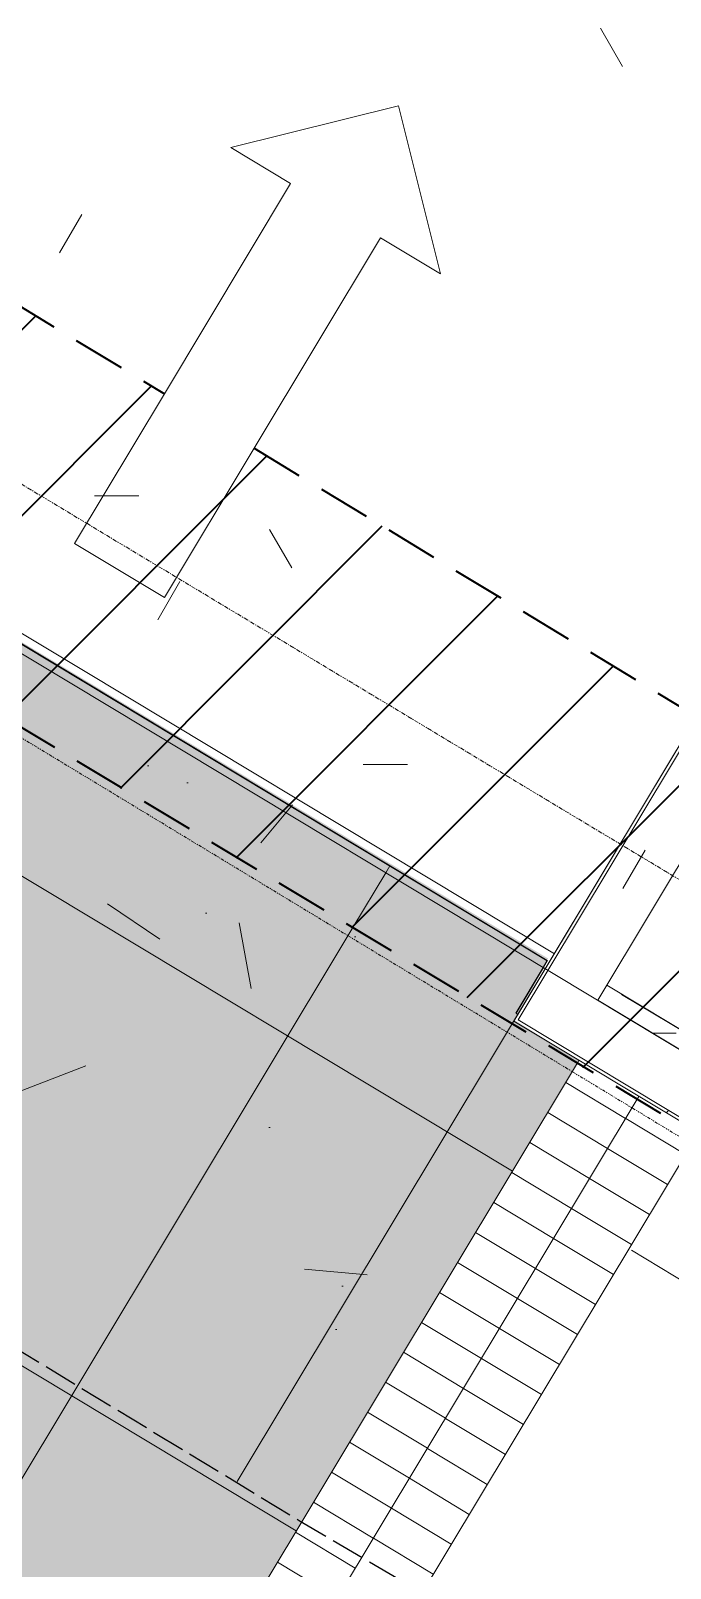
# Model space of a CAD drawing. Header units: inches. Extents: x 3268 to 7018, y 976 to 6708.
# Drawn here: x 4109.3 to 4182.4, y 2335.1 to 2510.9 of the extents above; entities that cross this region are included whole.
import ezdxf

# ---------------------------------------------------------------- set-up
doc = ezdxf.new("R2010")
doc.units = ezdxf.units.IN
doc.header["$MEASUREMENT"] = 0
for name, pattern in [('Double Dash 3_8_', [0.9999999999999999, 0.3749999999999999, -0.125, 0.125, -0.125, 0.125, -0.125]), ('Grid Line 1_2_', [0.8749999999999999, 0.4999999999999999, -0.125, 0.125, -0.125]), ('IMPORT-DASHED _2_', [8.999999999999996, 5.999999999999998, -2.999999999999999]), ('IMPORT-EASEMENT2', [4.799999999999999, 3.839999999999999, -0.9599999999999999])]:
    doc.linetypes.add(name, pattern=pattern)
for name, color, linetype, lineweight in [('A-DETL', 90, 'Continuous', 9), ('A-DETL-GENF', 92, 'Continuous', 9), ('A-FLOR', 192, 'Continuous', 9), ('A-WALL', 113, 'Continuous', 9), ('A-WALL-PATT', 111, 'Continuous', 15), ('C-ANNO-5FT-PED-ZONE', 130, 'Continuous', 25), ('C-BLDG', 3, 'Continuous', 25), ('C-ESMT-STBK', 4, 'IMPORT-DASHED _2_', 35), ('C-PROP-LINE', 91, 'Double Dash 3_8_', 9), ('L-PVMT-BRCK-HATC', 252, 'Continuous', 15), ('L-PVMT-BRICK', 20, 'Continuous', 13), ('L-PVMT-CONC-HATC', 252, 'Continuous', 15), ('L-PVMT-CONC-HEAVY-HATC', 252, 'Continuous', 15), ('L-SITE', 91, 'Continuous', 9), ('L-SITE-SWLK', 220, 'Continuous', 25), ('S-GRID', 1, 'Continuous', 9), ('site_dwg', 8, 'Continuous', 9)]:
    doc.layers.add(name, color=color, linetype=linetype, lineweight=lineweight)

# ---------------------------------------------------------------- blocks, each defined once
blk = doc.blocks.new('Site-Parking-Direction Arrows-Straight - Direction Arrow - Straight-V16-Overall Retail Plan Opt 2')
at = {"layer": 'L-SITE'}
for p, q in [((5.329070518200751e-15, 61.99999999999994), (-14, 48.00000000000004)), ((13.99999999999999, 48.00000000000004), (5.329070518200751e-15, 61.99999999999994)), ((-14, 48.00000000000004), (-5.999999999999999, 48.00000000000004)), ((-5.999999999999999, 48.00000000000004), (-5.999999999999999, 19.96389444116792)), ((5.999999999999998, 19.91587144248391), (5.999999999999999, 48.00000000000004)), ((5.999999999999999, 48.00000000000004), (13.99999999999999, 48.00000000000004)), ((-5.999999999999999, 19.96389444116792), (-5.999999999999999, 0)), ((5.999999999999996, 0), (5.999999999999998, 19.91587144248391)), ((-5.999999999999999, 0), (5.999999999999996, 0))]:
    blk.add_line(p, q, dxfattribs=at)
blk = doc.blocks.new('site_dwg_b2-12649368-Overall Retail Plan Opt 2')
at = {"layer": 'L-PVMT-BRCK-HATC', "color": 53}
blk.add_line((0, 0), (0, 7.990953347180038), dxfattribs=at)
blk = doc.blocks.new('site_dwg-12440225-Overall Retail Plan Opt 2')
at = {"layer": 'C-ESMT-STBK'}
h = blk.add_hatch(dxfattribs=at)
h.set_pattern_fill('FP_236', color=43, style=0, pattern_type=2)
h.set_pattern_definition([(41.19300000000002, (24349227.445, 9821790.73), (-9.878962955707756, 11.2874306606842), [])])
h.paths.add_polyline_path([(24340754.41764874, 9814238.256800799), (24341007.28369483, 9818038.207201697), (24340597.61508091, 9818336.289935663), (24339080.54507963, 9818175.041572), (24339041.04656363, 9818170.586227996), (24338991.68861391, 9818164.27902802), (24338951.70183868, 9818158.637384389), (24338912.96937073, 9818152.689061128), (24338874.36010189, 9818146.280125272), (24338835.87236292, 9818139.411975248), (24338797.50579851, 9818132.085986648), (24338766.50818425, 9818125.853604812), (24338766.89231019, 9818124.002092425), (24338807.18576453, 9818132.259389622), (24338846.06993594, 9818139.731584428), (24338885.04424, 9818146.727429258), (24338924.10287013, 9818153.245822722), (24338956.51865115, 9818158.316607647), (24338953.32382087, 9818110.342748318), (24338969.07279708, 9818112.710400388), (24339007.86497075, 9818118.055290567), (24339046.71994471, 9818122.92269113), (24339092.45343486, 9818128.037917001), (24340292.99008468, 9818255.650188034), (24340584.31472673, 9818286.605874758), (24340934.68922023, 9818031.666679043), (24340687.3560084, 9814314.861073798), (24339595.34670922, 9814726.863514047), (24339587.50957331, 9814715.68687136), (24338715.45843181, 9815327.180653278), (24338691.60180446, 9815293.158049863), (24339013.48739237, 9815068.288049085), (24339549.36884944, 9814692.907733086), (24340725.61240819, 9814249.124683892)])
h.paths.add_polyline_path([(24338722.46981283, 9815337.179779818), (24338763.80719084, 9815396.132170605), (24338658.92817304, 9815468.79891386), (24338617.74228099, 9815409.741564125), (24338722.19139668, 9815337.372683933)])
at = {"layer": 'L-PVMT-CONC-HEAVY-HATC'}
blk.add_hatch(color=10, dxfattribs=at).paths.add_polyline_path([(24338868.98964451, 9814948.374779465), (24338864.84829397, 9814951.55630253), (24338860.99928486, 9814955.085892057), (24338857.4717765, 9814958.936808584), (24338854.29249257, 9814963.079878347), (24338851.48551869, 9814967.483714284), (24338849.07211993, 9814972.11495383), (24338847.0705797, 9814976.93851165), (24338845.49606127, 9814981.917845445), (24338844.36049287, 9814987.015232788), (24338843.67247733, 9814992.192056907), (24338843.43722693, 9814997.40909923), (24338843.65652388, 9815002.626836495), (24338844.32870682, 9815007.805740185), (24338845.44868343, 9815012.906575974), (24338847.00796899, 9815017.890700955), (24338848.99475069, 9815022.720356414), (24338851.39397705, 9815027.358953852), (24338854.18747202, 9815031.771352198), (24338859.1124413, 9815028.344299467), (24338928.54087087, 9815128.201309387), (24338921.51499183, 9815133.268541249), (24338923.02289403, 9815135.439748826), (24338925.82368091, 9815140.03400138), (24338694.31423268, 9815300.978193125), (24338690.3185524, 9815295.230624825), (24338685.7578168, 9815298.689392645), (24338684.8444048, 9815297.637851868), (24338682.22092749, 9815299.461895242), (24338613.70256338, 9815200.90196267), (24338618.62753178, 9815197.474910555), (24338615.44558388, 9815193.30373969), (24338611.91142947, 9815189.426471138), (24338608.0520886, 9815185.872748187), (24338603.89706748, 9815182.66974049), (24338599.47813293, 9815179.84193634), (24338593.97854828, 9815177.057030778), (24338589.98542119, 9815175.395383637), (24338584.98421962, 9815173.810630782), (24338579.863701, 9815172.668812957), (24338574.66301379, 9815171.978659818), (24338569.42191935, 9815171.745447872), (24338564.18048795, 9815171.970960116), (24338558.97879249, 9815172.653472414), (24338552.40582299, 9815174.245137269), (24338552.15898129, 9815170.538539948), (24338868.47184657, 9814948.737862812)])
h = blk.add_hatch(dxfattribs=at)
h.set_pattern_fill('FP_239', color=53, style=0, pattern_type=2)
h.set_pattern_definition([(46.19300000000002, (24338534.931, 9814948.375), (85.38150387086083, -13.22859292404817), [9, -99]), (351.193, (24338534.931, 9814948.375), (-10.62064755994405, 91.1690023275864), [7.2, -79.2]), (96.64499999999998, (24338542.046, 9814947.272), (74.76002862683923, 77.94162647593505), [7.649, -84.137]), (42.377, (24338536.524, 9814972.322), (126.4677473930227, -28.32172327621674), [13.5, -148.5]), (92.82899999999998, (24338547.063, 9814969.962000001), (119.6727138729239, 109.1905555040787), [11.473, -126.206]), (347.377, (24338536.524, 9814972.322), (119.6733132406946, 109.1893990641701), [10.8, -118.8]), (17.193, (24338548.099, 9814965.537999999), (68.2629967987523, -52.9637625367905), [8.999999999999998, -98.99999999999999]), (322.193, (24338548.099, 9814965.537999999), (34.91058173816557, 84.88719822625117), [7.2, -79.2]), (67.645, (24338553.788, 9814961.125), (103.1734446765189, 31.9249014341673), [7.649, -84.137]), (33.693, (24338534.931, 9814948.375), (4.108293375730504, 39.76222978580211), [0, -78.24, 0, -80.4, -79.5]), (33.693, (24338534.931, 9814948.375), (4.108293375730504, 39.76222978580211), [-158.64, 0, -79.5]), (3.693000000000001, (24338534.931, 9814948.375), (34.64115858913199, 45.12896102950528), [0, -45.84, 0, -76.44, -30.3]), (3.693000000000001, (24338534.931, 9814948.375), (34.64115858913199, 45.12896102950528), [-122.28, 0, -30.3]), (323.693, (24338508.23, 9814950.151), (63.73779343064437, -6.953958986973344), [0, -30, 0, -93.6, -124.2]), (323.693, (24338508.23, 9814950.151), (63.73779343064437, -6.953958986973344), [-123.6, 0, -124.2]), (313.693, (24338496.256, 9814950.947999999), (70.62563902423778, 7.339412062151933), [0, -39, 0, -62.16, -88.2]), (313.693, (24338496.256, 9814950.947999999), (70.62563902423778, 7.339412062151933), [-101.16, 0, -88.2])])
h.paths.add_polyline_path([(24338868.98964451, 9814948.374779465), (24338864.84829397, 9814951.55630253), (24338860.99928486, 9814955.085892057), (24338857.4717765, 9814958.936808584), (24338854.29249257, 9814963.079878347), (24338851.48551869, 9814967.483714284), (24338849.07211993, 9814972.11495383), (24338847.0705797, 9814976.93851165), (24338845.49606127, 9814981.917845445), (24338844.36049287, 9814987.015232788), (24338843.67247733, 9814992.192056907), (24338843.43722693, 9814997.40909923), (24338843.65652388, 9815002.626836495), (24338844.32870682, 9815007.805740185), (24338845.44868343, 9815012.906575974), (24338847.00796899, 9815017.890700955), (24338848.99475069, 9815022.720356414), (24338851.39397705, 9815027.358953852), (24338854.18747202, 9815031.771352198), (24338859.1124413, 9815028.344299467), (24338928.54087087, 9815128.201309387), (24338921.51499183, 9815133.268541249), (24338923.02289403, 9815135.439748826), (24338925.82368091, 9815140.03400138), (24338694.31423268, 9815300.978193125), (24338690.3185524, 9815295.230624825), (24338685.7578168, 9815298.689392645), (24338684.8444048, 9815297.637851868), (24338682.22092749, 9815299.461895242), (24338613.70256338, 9815200.90196267), (24338618.62753178, 9815197.474910555), (24338615.44558388, 9815193.30373969), (24338611.91142947, 9815189.426471138), (24338608.0520886, 9815185.872748187), (24338603.89706748, 9815182.66974049), (24338599.47813293, 9815179.84193634), (24338593.97854828, 9815177.057030778), (24338589.98542119, 9815175.395383637), (24338584.98421962, 9815173.810630782), (24338579.863701, 9815172.668812957), (24338574.66301379, 9815171.978659818), (24338569.42191935, 9815171.745447872), (24338564.18048795, 9815171.970960116), (24338558.97879249, 9815172.653472414), (24338552.40582299, 9815174.245137269), (24338552.15898129, 9815170.538539948), (24338868.47184657, 9814948.737862812)])
at = {"layer": 'C-ANNO-5FT-PED-ZONE', "color": 213, "linetype": 'IMPORT-EASEMENT2', "flags": 128}
blk.add_lwpolyline([(24341173.43156312, 9817974.569704888), (24341064.86211379, 9817879.53891328), (24341058.60739409, 9817785.539047208), (24341020.66169335, 9817759.050960105), (24341002.73584636, 9817494.243455587), (24341098.03372912, 9817385.653583419), (24341049.7296923, 9816657.855822798), (24340942.84306337, 9816588.119622858), (24340903.15724013, 9815991.696087312), (24340997.75345884, 9815877.316419568), (24340956.93820208, 9815281.87627089), (24340851.85462972, 9815190.060175546), (24340840.21389879, 9815028.451841284), (24340816.31959692, 9814987.856953233), (24340807.91752753, 9814861.58536387), (24340828.33680849, 9814837.590900285), (24340814.20948071, 9814639.141274119), (24340820.32276781, 9814572.244142456), (24340784.23728234, 9814041.25000657), (24340346.67693986, 9814070.985885575), (24339654.20889217, 9814556.549067944), (24339621.08674325, 9814593.99079329), (24339537.64412129, 9814651.844636435), (24339442.83972673, 9814690.826514924), (24339354.14331621, 9814753.02102556), (24339330.46229357, 9814798.298159737), (24339230.23757831, 9814867.973883716), (24339182.6163684, 9814867.152440649), (24339131.69313189, 9814915.47795062), (24338893.2467398, 9815077.690702066), (24338651.59712844, 9815247.640438044), (24338560.99241732, 9815303.182211477)], dxfattribs=at)
at = {"layer": 'C-BLDG', "color": 213, "flags": 128}
for points in [[(24338696.15833375, 9815299.656243702), (24338925.72493559, 9815139.816099279), (24338925.19473797, 9815139.053471182)], [(24338925.19473797, 9815139.053471182), (24338921.72073869, 9815134.056524074), (24338921.97743581, 9815133.880045503)]]:
    blk.add_lwpolyline(points, dxfattribs=at)
at = {"layer": 'C-ESMT-STBK', "color": 43}
for p, q in [((24338780.88027223, 9815281.301105285), (24338886.32620382, 9815207.359252002)), ((24338896.15138462, 9815200.469540222), (24338944.61157665, 9815166.487798538))]:
    blk.add_line(p, q, dxfattribs=at)
at = {"layer": 'C-ESMT-STBK', "color": 43, "flags": 128}
blk.add_lwpolyline([(24339549.36010291, 9814692.910077242), (24339038.59252975, 9815050.698335228), (24338937.60771774, 9815121.437320769), (24338691.59305793, 9815293.160394015), (24338695.51113642, 9815298.748075316)], dxfattribs=at)
at = {"layer": 'L-PVMT-BRICK', "color": 253}
for p, q in [((24338859.1124413, 9815028.344299465), (24338928.3774129, 9815127.884016266)), ((24338928.3774129, 9815127.884016266), (24338928.57950874, 9815128.174445363)), ((24338865.67906585, 9815023.774896648), (24338934.93737251, 9815123.305035377)), ((24338934.93737251, 9815123.305035377), (24338935.14790594, 9815123.607590007)), ((24338872.24569039, 9815019.20549383), (24338941.49284473, 9815118.719605705))]:
    blk.add_line(p, q, dxfattribs=at)
at = {"layer": 'L-PVMT-CONC-HATC', "color": 53}
for p, q in [((24338920.14210254, 9815116.049167532), (24338673.77942241, 9815287.31925024)), ((24338892.72568293, 9815076.649416408), (24338646.38047262, 9815247.907354191)), ((24338903.77992415, 9815145.053547401), (24338907.94653304, 9815151.045750983)), ((24338907.94653304, 9815151.045750983), (24338908.48307745, 9815151.81738168)), ((24338800.43174972, 9814996.423494177), (24338903.77992415, 9815145.053547401)), ((24339657.33617427, 9814598.324723126), (24338933.15160037, 9815106.127744965))]:
    blk.add_line(p, q, dxfattribs=at)
at = {"layer": 'L-SITE-SWLK', "color": 213}
blk.add_line((24338696.15833374, 9815299.6562437), (24338925.72493559, 9815139.816099279), dxfattribs=at)
for p, rotation in [((24338933.46222049, 9815121.185115144), 55.16777262905045), ((24338931.17751908, 9815117.901802871), 55.16777262905045), ((24338940.02884503, 9815116.615712326), 55.16777262942312), ((24338928.89281768, 9815114.618490601), 55.16777262905045), ((24338937.74414362, 9815113.332400054), 55.16777262942312), ((24338926.60811627, 9815111.335178329), 55.16777262905045), ((24338935.45944222, 9815110.049087783), 55.16777262942312), ((24338924.32341486, 9815108.051866058), 55.16777262905045), ((24338933.17474081, 9815106.765775511), 55.16777262942312), ((24338922.03871345, 9815104.768553788), 55.16777262905045), ((24338930.8900394, 9815103.48246324), 55.16777262942312), ((24338919.75401204, 9815101.485241516), 55.16777262905045), ((24338928.60533799, 9815100.199150968), 55.16777262942312), ((24338917.46931063, 9815098.201929243), 55.16777262905045), ((24338926.32063658, 9815096.915838698), 55.16777262942312), ((24338915.18460922, 9815094.918616971), 55.16777262905045), ((24338924.03593517, 9815093.632526426), 55.16777262942312), ((24338912.89990781, 9815091.6353047), 55.16777262905045), ((24338921.75123376, 9815090.349214153), 55.16777262942312), ((24338910.6152064, 9815088.351992428), 55.16777262905045), ((24338919.46653235, 9815087.065901883), 55.16777262942312), ((24338908.33050499, 9815085.068680158), 55.16777262905045), ((24338917.18183095, 9815083.78258961), 55.16777262942312), ((24338906.04580358, 9815081.785367887), 55.16777262905045), ((24338914.89712954, 9815080.49927734), 55.16777262942312), ((24338903.76110217, 9815078.502055615), 55.16777262905045), ((24338912.61242812, 9815077.21596507), 55.16777262942312), ((24338901.47640077, 9815075.218743343), 55.16777262905045), ((24338910.32772672, 9815073.932652798), 55.16777262942312), ((24338899.19169936, 9815071.93543107), 55.16777262905045), ((24338908.04302531, 9815070.649340525), 55.16777262942312), ((24338896.90699795, 9815068.6521188), 55.16777262905045)]:
    blk.add_blockref('site_dwg_b2-12649368-Overall Retail Plan Opt 2', p, dxfattribs=dict(rotation=rotation))
blk = doc.blocks.new('Family - ___-10568875-Overall Retail Plan Opt 2')
at = {"layer": 'C-PROP-LINE'}
blk.add_line((4086.562528962853, 2443.128120958504), (4383.497981648636, 2263.268724383593), dxfattribs=at)

msp = doc.modelspace()

# ---------------------------------------------------------------- hatches: boundary and pattern name
at = {"layer": 'A-DETL-GENF'}
h = msp.add_hatch(dxfattribs=at)
h.set_pattern_fill('FP_1', color=254, style=0, pattern_type=2)
h.set_pattern_definition([(0, (0, 0), (122.88, 30.72), [5.069, -87.09100000000001, 5.069, -87.09100000000001, -491.52]), (0, (0, 0), (122.88, 30.72), [-184.32, 5.069, -179.251, 5.069, -87.09100000000001, -215.04]), (0, (0, 0), (122.88, 30.72), [-460.8, 5.069, -56.371, 5.069, -148.531]), (120, (46.08, 15.36), (-88.04430040425792, 91.05720161703184), [5.068999999999999, -87.091, 5.068999999999999, -87.091, -491.5199999999999]), (120, (46.08, 15.36), (-88.04430040425792, 91.05720161703184), [-184.32, 5.068999999999999, -179.2509999999999, 5.068999999999999, -87.091, -215.04]), (120, (46.08, 15.36), (-88.04430040425792, 91.05720161703184), [-460.8, 5.068999999999999, -56.371, 5.068999999999999, -148.531]), (240, (61.44, 76.8), (-34.83569959574201, -121.7772016170318), [5.069, -87.09100000000001, 5.069, -87.09100000000001, -491.52]), (240, (61.44, 76.8), (-34.83569959574201, -121.7772016170318), [-184.32, 5.069, -179.251, 5.069, -87.09100000000001, -215.04]), (240, (61.44, 76.8), (-34.83569959574201, -121.7772016170318), [-460.8, 5.069, -56.371, 5.069, -148.531])])
h.paths.add_polyline_path([(4185.881643555444, 2392.958513023311), (4261.342018585775, 2518.545666916767), (4256.428648294725, 2521.497917631359), (4268.789562092566, 2542.069932848209), (4273.702932383616, 2539.117682133616), (4472.606364134416, 2870.148582565577), (4542.500343047532, 2870.148582565577), (4542.500343047532, 3178.148582565586), (4068.500343047526, 3178.148582565588), (4068.500343047526, 3169.148582565592), (4030.875343047542, 3169.148582565592), (4030.875343047541, 2812.084360590888), (3910.286189704752, 2611.39030688846), (3951.603099255684, 2586.654006478231), (3928.081024621539, 2547.86075250164), (4185.859376340589, 2392.971892515812)])
at = {"layer": 'A-WALL-PATT', "lineweight": 9}
h = msp.add_hatch(dxfattribs=at)
h.set_pattern_fill('FP_16', color=256, style=0, pattern_type=2)
h.set_pattern_definition([(45, (0, 0), (-32.04961485728027, 32.04961485728027), [])])
h.paths.add_polyline_path([(4185.077512446341, 2385.275249958851), (4185.270651724432, 2385.596687696614), (4164.698636507579, 2397.957601494456), (4164.505497229488, 2397.636163756693), (4182.775314075711, 2386.658550296951)])

# ---------------------------------------------------------------- linework, layer by layer
at = {"layer": 'A-DETL'}
for p, q in [((4132.873370408987, 2344.991390410463), (4446.597654659941, 2867.116279804433)), ((3928.081024621536, 2547.86075250164), (4185.88164355544, 2392.95851302331))]:
    msp.add_line(p, q, dxfattribs=at)
at = {"layer": 'A-FLOR'}
for p, q in [((3929.126250954812, 2549.565983954435), (4169.157063890417, 2405.340921108244)), ((4175.141011008567, 2401.745402938604), (4186.590281967497, 2394.865986902807)), ((4176.844134304912, 2400.696668043803), (4186.579070662437, 2394.847328157827))]:
    msp.add_line(p, q, dxfattribs=at)
at = {"layer": 'A-WALL', "lineweight": 15}
for p, q in [((4188.712286750271, 2437.923026889714), (4164.505497229485, 2397.636163756692)), ((4174.11093485877, 2400.031068337237), (4191.107191330813, 2428.317589260432)), ((4185.859376340586, 2392.971892515865), (4174.110934858769, 2400.031068337237)), ((4164.505497229485, 2397.636163756692), (4205.64952766319, 2372.914336161011))]:
    msp.add_line(p, q, dxfattribs=at)
at = {"layer": 'A-WALL'}
for p, q in [((4188.840585209943, 2437.408449873859), (4165.020074245339, 2397.764462216364)), ((4205.842666941282, 2373.235773898777), (4165.020074245337, 2397.764462216364))]:
    msp.add_line(p, q, dxfattribs=at)
at = {"layer": 'S-GRID', "linetype": 'Grid Line 1_2_'}
msp.add_line((3268.129635848882, 2963.794832716439), (6229.945781511473, 1184.156149987814), dxfattribs=at)

# ---------------------------------------------------------------- block references
at = {"layer": 'C-PROP-LINE'}
msp.add_blockref('Family - ___-10568875-Overall Retail Plan Opt 2', (0, 0), dxfattribs=at)
at = {"layer": 'L-SITE', "rotation": 329.0000000000009}
msp.add_blockref('Site-Parking-Direction Arrows-Straight - Direction Arrow - Straight-V16-Overall Retail Plan Opt 2', (4119.410822716442, 2449.153231122968), dxfattribs=at)
at = {"layer": 'site_dwg', "color": 53, "lineweight": 15, "rotation": 3.810000000000009}
msp.add_blockref('site_dwg-12440225-Overall Retail Plan Opt 2', (-23628768.691637, -11408316.78144797), dxfattribs=at)

doc.saveas('drawing.dxf')
